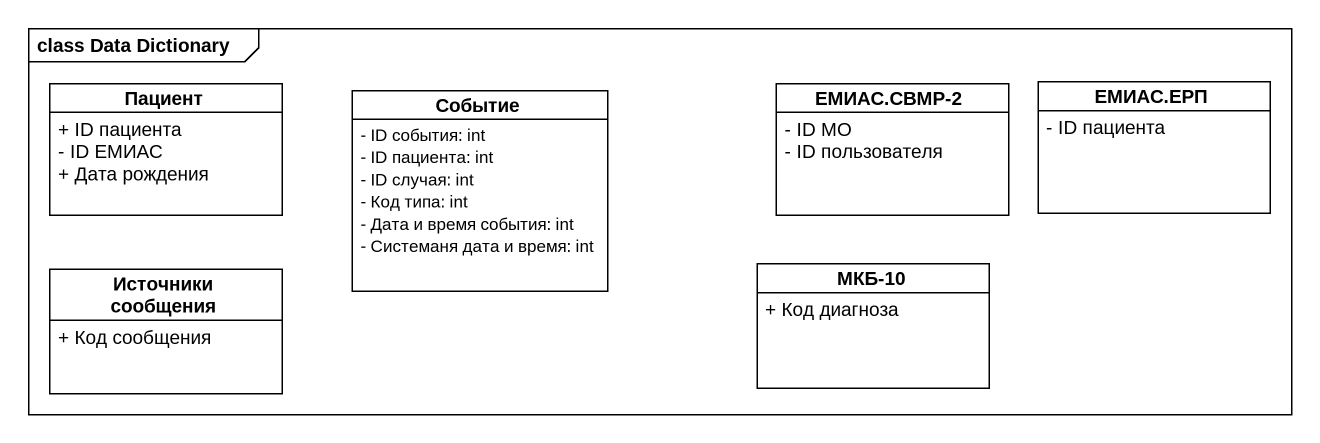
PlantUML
@startuml
mainframe class Data Dictionary
hide circle
hide empty members
skinparam classAttributeIconSize 0
class Пациент {
  + ID пациента
  - ID ЕМИАС
  + Дата рождения
}
class Событие {
  - ID события: int
  - ID пациента: int
  - ID случая: int
  - Код типа: int
  - Дата и время события: int
  - Системаня дата и время: int
}
class "ЕМИАС.СВМР-2" as ЕМИАС_СВМР_2 {
  - ID МО
  - ID пользователя
}
class "ЕМИАС.ЕРП" as ЕМИАС_ЕРП {
  - ID пациента
}
class "МКБ-10" as МКБ_10 {
  + Код диагноза
}
class "Источники сообщения" as Источники_сообщения {
  + Код сообщения
}
@enduml
